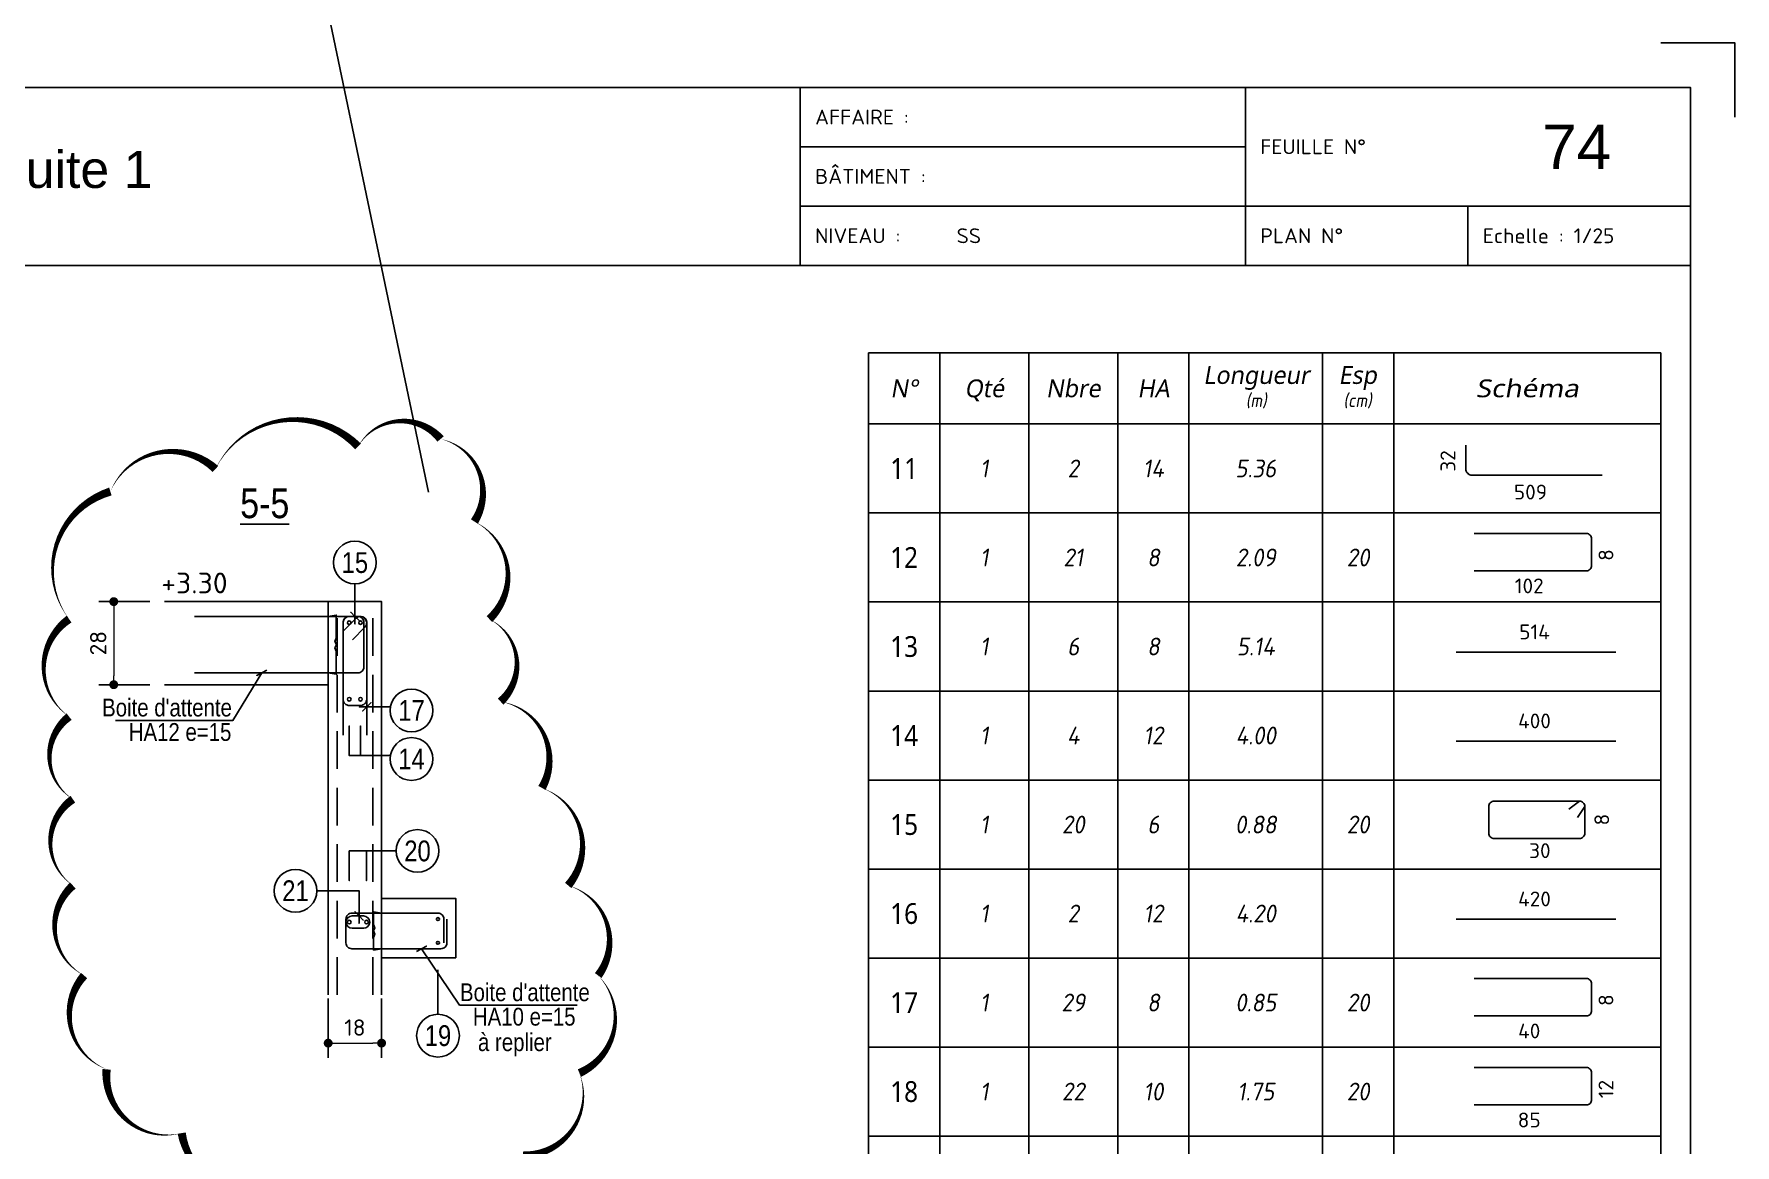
# Model space of a CAD drawing. Extents: x -10329 to 23244, y -15032 to -6928.
# Drawn here: x 6288 to 6861, y -14661 to -14286 of the extents above; entities that cross this region are included whole.
import ezdxf
from ezdxf.enums import TextEntityAlignment as Align

# ---------------------------------------------------------------- set-up
doc = ezdxf.new("R2010")
doc.units = 0
doc.linetypes.add('CACHEX2', pattern=[19.05, 12.7, -6.35])
doc.layers.get('Defpoints').update_dxf_attribs({"color": 53})
for name, color, linetype in [('0101_ARMATURES_REPERAGE_ACIERS', 140, 'Continuous'), ('ARMATURES_ACIERS_FINS', 120, 'Continuous'), ('ARMATURES_ACIERS_FORTS', 150, 'Continuous'), ('ARMATURES_REPERAGE_ACIERS', 7, 'Continuous'), ('ARMATURES_TS', 22, 'CACHEX2'), ('Format A4 - Ech 1.25 - Horizontal$0$PYC-CARTOUCHE', 7, 'Continuous'), ('PYC_Cotation', 11, 'Continuous'), ('PYC_HOZ_BET_VU', 252, 'Continuous'), ('PYC_Texte général', 102, 'Continuous'), ('Texte armatures', 7, 'Continuous')]:
    doc.layers.add(name, color=color, linetype=linetype)
doc.styles.add('Cotations', font='simplex.shx')
doc.styles.add('Format A3 - Ech 1.25 - Horizontal$0$ARIAL', font='ARIAL.TTF')
doc.styles.add('Format A3 - Ech 1.25 - Horizontal$0$schéma', font='simplex.shx')
doc.styles.add('PYC_Texte_cotations', font='romans.shx')
doc.styles.add('PYC_Texte_Normal', font='ARIALN.TTF')
doc.styles.add('PYC_Texte_Titre1', font='ARIALN.TTF', dxfattribs={"height": 30})
doc.styles.get("Standard").update_dxf_attribs({"font": 'ARIAL.TTF'})
doc.styles.add('Tableau', font='romans.shx', dxfattribs={"width": 0.9, "oblique": 10})
doc.styles.add('Tableau2', font='trebuc.TTF', dxfattribs={"width": 0.9, "oblique": 10})
doc.linetypes.add('RBx0.50', pattern='A,0.25,-0.025,["V",Standard,S=0.05,R=0,X=-0.025,Y=-0.05],-0.05,["V",Standard,S=0.05,R=180,X=0.025,Y=0.05],-0.025', length=0.35)
doc.dimstyles.new('PYC-COUPES-25', dxfattribs={"dimscale": 50, "dimtxt": 0.11, "dimasz": 0.06, "dimexe": 0.1, "dimexo": 0.1, "dimgap": 0.05, "dimtad": 3, "dimdec": 1, "dimrnd": 0.5, "dimzin": 9, "dimdsep": 46, "dimtxsty": 'PYC_Texte_cotations', "dimblk1": 'DOT', "dimblk2": 'DOT', "dimsah": 1, "dimcen": 0.09, "dimclrd": 256, "dimclrt": 7, "dimaunit": 2, "dimadec": 1, "dimazin": 0, "dimtfac": 1, "dimtdec": 1, "dimtix": 1, "dimtmove": 2, "dimatfit": 3, "dimldrblk": 'DOT', "dimfxl": 0.3, "dimfxlon": 1, "dimtolj": 1, "dimtzin": 0, "dimlwd": 20, "dimarcsym": 0})

# ---------------------------------------------------------------- blocks, each defined once
blk = doc.blocks.new('Designationbn')
for p, q in [((0, 24), (267, 24)), ((0, 24), (0, 0)), ((24, 24), (24, 0)), ((54, 24), (54, 0)), ((84, 24), (84, 0)), ((108, 24), (108, 0)), ((153, 24), (153, 0)), ((177, 24), (177, 0)), ((267, 24), (267, 0)), ((0, 0), (267, 0))]:
    blk.add_line(p, q)
at = {"style": 'Tableau2', "oblique": 10}
for s, p in [('Longueur', (130.68, 16.49)), ('Esp', (164.83, 16.49)), ('N°', (12, 12)), ('Qté', (39, 12)), ('Nbre', (69, 12)), ('HA', (96, 12))]:
    blk.add_text(s, height=6, dxfattribs=at).set_placement(p, align=Align.MIDDLE_CENTER)
at = {"oblique": 10}
for s, height, style, width, p in [('Schéma', 6, 'Tableau2', 1.2, (222, 12)), ('(m)', 4.5, 'Tableau', 0.9, (130.68, 7.96)), ('(cm)', 4.5, 'Tableau', 0.9, (164.83, 7.96))]:
    blk.add_text(s, height=height, dxfattribs=dict(at, style=style, width=width)).set_placement(p, align=Align.MIDDLE_CENTER)
blk = doc.blocks.new('1cr90bn')
for p, q in [((0, 0), (0, -30)), ((0, 0), (267, 0)), ((24, 0), (24, -30)), ((54, 0), (54, -30)), ((84, 0), (84, -30)), ((108, 0), (108, -30)), ((153, 0), (153, -30)), ((177, 0), (177, -30)), ((267, 0), (267, -30)), ((0, -30), (267, -30))]:
    blk.add_line(p, q)
blk.add_lwpolyline([(247.2, -17.25), (203.4, -17.25, -0.414214), (201.3, -15.15), (201.3, -7.14)], format="xyb")
at = {"style": 'Tableau2', "width": 0.9}
blk.add_attdef('NUMERO', text='', height=7, dxfattribs=at).set_placement((12, -15), align=Align.MIDDLE_CENTER)
at = {"style": 'Tableau'}
blk.add_attdef('L1', text='', height=5, rotation=90, dxfattribs=at).set_placement((195.26, -12.47), align=Align.MIDDLE_CENTER)
at = {"style": 'Tableau', "oblique": 10, "width": 0.9}
for tag, p in [('QUANTITE', (39, -15)), ('NOMBRE', (69, -15)), ('DIAMETRE', (96, -15)), ('LONGUEUR', (130.5, -15)), ('ESPACEMENTS', (165, -15))]:
    blk.add_attdef(tag, text='', height=6, dxfattribs=at).set_placement(p, align=Align.MIDDLE_CENTER)
at = {"style": 'Tableau'}
blk.add_attdef('L2', text='', height=5, dxfattribs=at).set_placement((223.1, -22.96), align=Align.MIDDLE_CENTER)
blk = doc.blocks.new('Barre librebn')
for p, q in [((0, 0), (0, -30)), ((0, 0), (267, 0)), ((24, 0), (24, -30)), ((54, 0), (54, -30)), ((84, 0), (84, -30)), ((108, 0), (108, -30)), ((153, 0), (153, -30)), ((177, 0), (177, -30)), ((267, 0), (267, -30)), ((198.08, -16.88), (251.81, -16.88)), ((0, -30), (267, -30))]:
    blk.add_line(p, q)
at = {"style": 'Tableau2', "width": 0.9}
blk.add_attdef('NUMERO', text='', height=7, dxfattribs=at).set_placement((12, -15), align=Align.MIDDLE_CENTER)
at = {"style": 'Tableau'}
blk.add_attdef('L2', text='', height=5, dxfattribs=at).set_placement((224.44, -10.08), align=Align.MIDDLE_CENTER)
at = {"style": 'Tableau', "oblique": 10, "width": 0.9}
for tag, p in [('QUANTITE', (39, -15)), ('NOMBRE', (69, -15)), ('DIAMETRE', (96, -15)), ('LONGUEUR', (130.5, -15)), ('ESPACEMENTS', (165, -15))]:
    blk.add_attdef(tag, text='', height=6, dxfattribs=at).set_placement(p, align=Align.MIDDLE_CENTER)
blk = doc.blocks.new('Cadrebn')
for p, q in [((0, 0), (0, -30)), ((0, 0), (267, 0)), ((24, 0), (24, -30)), ((54, 0), (54, -30)), ((84, 0), (84, -30)), ((108, 0), (108, -30)), ((153, 0), (153, -30)), ((177, 0), (177, -30)), ((267, 0), (267, -30)), ((239.62, -7.11), (236.03, -9.84)), ((241.42, -8.91), (238.94, -12.67)), ((0, -30), (267, -30))]:
    blk.add_line(p, q)
blk.add_lwpolyline([(209.02, -8.91), (209.02, -17.91, 0.414214), (210.82, -19.71), (239.62, -19.71, 0.414214), (241.42, -17.91), (241.42, -8.91, 0.414214), (239.62, -7.11), (210.82, -7.11, 0.414214)], format="xyb", close=True)
at = {"style": 'Tableau2', "width": 0.9}
blk.add_attdef('NUMERO', text='', height=7, dxfattribs=at).set_placement((12, -15), align=Align.MIDDLE_CENTER)
at = {"style": 'Tableau'}
blk.add_attdef('L3', text='', height=5, rotation=90, dxfattribs=at).set_placement((247.11, -13.34), align=Align.MIDDLE_CENTER)
at = {"style": 'Tableau', "oblique": 10, "width": 0.9}
for tag, p in [('QUANTITE', (39, -15)), ('NOMBRE', (69, -15)), ('DIAMETRE', (96, -15)), ('LONGUEUR', (130.5, -15)), ('ESPACEMENTS', (165, -15))]:
    blk.add_attdef(tag, text='', height=6, dxfattribs=at).set_placement(p, align=Align.MIDDLE_CENTER)
at = {"style": 'Tableau'}
blk.add_attdef('L2', text='', height=5, dxfattribs=at).set_placement((226.25, -23.81), align=Align.MIDDLE_CENTER)
blk = doc.blocks.new('Ubn')
for p, q in [((0, 0), (0, -30)), ((0, 0), (267, 0)), ((24, 0), (24, -30)), ((54, 0), (54, -30)), ((84, 0), (84, -30)), ((108, 0), (108, -30)), ((153, 0), (153, -30)), ((177, 0), (177, -30)), ((267, 0), (267, -30)), ((0, -30), (267, -30))]:
    blk.add_line(p, q)
blk.add_lwpolyline([(204.1, -19.5), (241.9, -19.5, 0.414214), (243.7, -17.7), (243.7, -8.7, 0.414214), (241.9, -6.9), (204.1, -6.9)], format="xyb")
at = {"style": 'Tableau2', "width": 0.9}
blk.add_attdef('NUMERO', text='', height=7, dxfattribs=at).set_placement((12, -15), align=Align.MIDDLE_CENTER)
at = {"style": 'Tableau'}
blk.add_attdef('L3', text='', height=5, rotation=90, dxfattribs=at).set_placement((248.52, -14.17), align=Align.MIDDLE_CENTER)
at = {"style": 'Tableau', "oblique": 10, "width": 0.9}
for tag, p in [('QUANTITE', (39, -15)), ('NOMBRE', (69, -15)), ('DIAMETRE', (96, -15)), ('LONGUEUR', (130.5, -15)), ('ESPACEMENTS', (165, -15))]:
    blk.add_attdef(tag, text='', height=6, dxfattribs=at).set_placement(p, align=Align.MIDDLE_CENTER)
at = {"style": 'Tableau'}
blk.add_attdef('L2', text='', height=5, dxfattribs=at).set_placement((222.66, -24.57), align=Align.MIDDLE_CENTER)
blk = doc.blocks.new('_Dot')
at = {"color": 0, "lineweight": -2}
blk.add_line((-0.5, 0), (-1, 0), dxfattribs=at)
at = {"color": 0, "const_width": 0.5}
blk.add_lwpolyline([(-0.25, 0, 1), (0.25, 0, 1)], format="xyb", close=True, dxfattribs=at)
blk = doc.blocks.new('*D115')
at = {"layer": 'Defpoints', "color": 0, "transparency": 16777216}
for p in [(6332.26, -14477.43), (6315.11, -14505.43), (6332.26, -14505.43)]:
    blk.add_point(p, dxfattribs=at)
at = {"layer": 'PYC_Cotation', "color": 0, "lineweight": -2, "transparency": 16777216}
for p, q in [((6327.26, -14477.43), (6310.11, -14477.43)), ((6327.26, -14505.43), (6310.11, -14505.43))]:
    blk.add_line(p, q, dxfattribs=at)
at = {"layer": 'PYC_Cotation', "linetype": 'Continuous', "lineweight": 20, "transparency": 16777216}
blk.add_line((6315.11, -14480.43), (6315.11, -14502.43), dxfattribs=at)
at = {"layer": 'PYC_Cotation', "lineweight": 20, "transparency": 16777216, "xscale": 3, "yscale": 3, "zscale": 3}
for p, rotation in [((6315.11, -14477.43), 90), ((6315.11, -14505.43), 270)]:
    blk.add_blockref('_Dot', p, dxfattribs=dict(at, rotation=rotation))
at = {"layer": 'PYC_Cotation', "color": 7, "transparency": 16777216, "insert": (6309.86, -14491.43), "char_height": 5.5, "attachment_point": 5, "rotation": 90, "style": 'PYC_Texte_cotations'}
blk.add_mtext('\\A1;28', dxfattribs=at)
blk = doc.blocks.new('*D116')
at = {"layer": 'Defpoints', "color": 0, "transparency": 16777216}
for p in [(6387.37, -14604.39), (6405.37, -14604.39), (6405.37, -14626.23)]:
    blk.add_point(p, dxfattribs=at)
at = {"layer": 'PYC_Cotation', "color": 0, "lineweight": -2, "transparency": 16777216}
for p, q in [((6387.37, -14611.23), (6387.37, -14631.23)), ((6405.37, -14611.23), (6405.37, -14631.23))]:
    blk.add_line(p, q, dxfattribs=at)
at = {"layer": 'PYC_Cotation', "linetype": 'Continuous', "lineweight": 20, "transparency": 16777216}
blk.add_line((6390.37, -14626.23), (6402.37, -14626.23), dxfattribs=at)
at = {"layer": 'PYC_Cotation', "lineweight": 20, "transparency": 16777216, "xscale": 3, "yscale": 3, "zscale": 3, "rotation": 180}
blk.add_blockref('_Dot', (6387.37, -14626.23), dxfattribs=at)
at = {"layer": 'PYC_Cotation', "lineweight": 20, "transparency": 16777216, "xscale": 3, "yscale": 3, "zscale": 3}
blk.add_blockref('_Dot', (6405.37, -14626.23), dxfattribs=at)
at = {"layer": 'PYC_Cotation', "color": 7, "transparency": 16777216, "insert": (6396.37, -14620.98), "char_height": 5.5, "attachment_point": 5, "style": 'PYC_Texte_cotations'}
blk.add_mtext('\\A1;18', dxfattribs=at)

msp = doc.modelspace()

# ---------------------------------------------------------------- linework, layer by layer
at = {"color": 1}
msp.add_lwpolyline([(6421.214, -14440.514), (6315.397, -13934.01), (6480.493, -13934.01)], dxfattribs=at)
msp.add_lwpolyline([(6372.142, -14672.999, 0, 2.778, -0.5205671), (6337.994, -14656.56, 0, 2.778, -0.5205671), (6337.994, -14656.56, 0, 2.778, -0.5205671), (6312.699, -14635.062, 0, 2.778, -0.5205671), (6312.699, -14635.062, 0, 2.778, -0.5205671), (6305.11, -14603.449, 0, 2.778, -0.5205671), (6305.11, -14603.449, 0, 2.778, -0.5205671), (6301.316, -14573.1, 0, 2.778, -0.5205671), (6301.316, -14573.1, 0, 2.778, -0.5205671), (6301.316, -14544.015, 0, 2.778, -0.5205671), (6301.316, -14544.015, 0, 2.778, -0.5205671), (6300.051, -14516.195, 0, 2.778, -0.5205671), (6300.051, -14516.195, 0, 2.778, -0.5205671), (6300.051, -14483.317, 0, 2.778, -0.5205671), (6300.051, -14483.317, 0, 2.778, -0.5205671), (6313.963, -14440.323, 0, 2.778, -0.5205671), (6349.377, -14432.735, 0, 2.778, -0.5205671), (6349.377, -14432.735, 0, 2.778, -0.5205671), (6397.437, -14425.148, 0, 2.778, -0.5205671), (6397.437, -14425.148, 0, 2.778, -0.5205671), (6425.262, -14422.619, 0, 2.778, -0.5205671), (6425.262, -14422.619, 0, 2.778, -0.5205671), (6436.645, -14450.439, 0, 2.778, -0.5205671), (6436.645, -14450.439, 0, 2.778, -0.5205671), (6441.704, -14483.317, 0, 2.778, -0.5205671), (6441.704, -14483.317, 0, 2.778, -0.5205671), (6445.498, -14511.137, 0, 2.778, -0.5205671), (6445.498, -14511.137, 0, 2.778, -0.5205671), (6459.411, -14540.222, 0, 2.778, -0.5205671), (6459.411, -14540.222, 0, 2.778, -0.5205671), (6468.264, -14573.1, 0, 2.778, -0.5205671), (6468.264, -14573.1, 0, 2.778, -0.5205671), (6478.382, -14603.449, 0, 2.778, -0.5205671), (6478.382, -14603.449, 0, 2.778, -0.5205671), (6472.058, -14636.327, 0, 2.778, -0.5205671), (6472.058, -14636.327, 0, 2.778, -0.5205671), (6453.087, -14664.147, 0, 2.778, -0.5205671)], format="xyseb", dxfattribs=at)
at = {"layer": '0101_ARMATURES_REPERAGE_ACIERS'}
for points in [[(6387.373, -14477.432), (6387.373, -14482.432), (6390.095, -14481.978), (6390.095, -14489.767), (6389.658, -14490.822), (6390.143, -14491.932), (6389.659, -14493.043), (6390.095, -14494.097), (6390.096, -14501.886), (6387.373, -14501.432), (6387.373, -14505.432)], [(6405.373, -14577.432), (6405.373, -14582.432), (6402.65, -14581.978), (6402.65, -14586.267), (6403.087, -14587.322), (6402.602, -14588.432), (6403.087, -14589.543), (6402.65, -14590.597), (6402.65, -14594.886), (6405.373, -14594.432), (6405.373, -14597.432)]]:
    msp.add_lwpolyline(points, dxfattribs=at)
for points in [[(6342.373, -14501.432), (6397.373, -14501.432, 0.4142136), (6399.373, -14499.432), (6399.373, -14484.432, 0.4142136), (6397.373, -14482.432), (6342.373, -14482.432)], [(6427.373, -14584.432), (6427.373, -14592.432, -0.4142136), (6425.373, -14594.432), (6395.373, -14594.432, -0.4142136), (6393.373, -14592.432), (6393.373, -14584.432, -0.4142136), (6395.373, -14582.432), (6424.373, -14582.432, -0.4142136), (6426.373, -14584.432), (6426.373, -14592.432)]]:
    msp.add_lwpolyline(points, format="xyb", dxfattribs=at)
at = {"layer": 'ARMATURES_ACIERS_FINS'}
for points in [[(6392.545, -14487.29), (6396.788, -14483.047, -0.6681786), (6400.373, -14484.532), (6400.373, -14510.332, -0.4142136), (6398.273, -14512.432), (6394.473, -14512.432, -0.4142136), (6392.373, -14510.332), (6392.373, -14484.532, -0.4142136), (6394.473, -14482.432), (6398.273, -14482.432, -0.6681786), (6399.757, -14486.017), (6395.515, -14490.26)], [(6392.373, -14522.432), (6392.373, -14484.732, -0.4142136), (6394.673, -14482.432), (6398.073, -14482.432, -0.4142136), (6400.373, -14484.732), (6400.373, -14522.432)], [(6396.273, -14583.332), (6399.273, -14583.332, -1), (6399.273, -14587.532), (6395.473, -14587.532, -1), (6395.473, -14583.332), (6398.473, -14583.332)]]:
    msp.add_lwpolyline(points, format="xyb", dxfattribs=at)
for centre in [(6424.373, -14584.432), (6424.373, -14592.432)]:
    msp.add_circle(centre, 0.5, dxfattribs=at)
at = {"layer": 'ARMATURES_ACIERS_FORTS'}
for centre in [(6394.473, -14484.532), (6398.273, -14484.532), (6394.473, -14510.332), (6398.273, -14510.332), (6394.473, -14585.432), (6400.273, -14585.432)]:
    msp.add_circle(centre, 0.6, dxfattribs=at)
at = {"layer": 'ARMATURES_REPERAGE_ACIERS'}
for points in [[(6396.373, -14482.432), (6396.373, -14484.932), (6396.373, -14482.432), (6397.787, -14483.846), (6396.373, -14482.432), (6394.958, -14481.018), (6396.373, -14482.432), (6396.373, -14471.468)], [(6315.668, -14517.445), (6355.27, -14517.445), (6364.974, -14501.432), (6364.974, -14501.432), (6363.277, -14502.329), (6366.671, -14500.535)], [(6400.373, -14512.929), (6397.873, -14512.929), (6400.373, -14512.929), (6398.958, -14514.343), (6400.373, -14512.929), (6401.787, -14511.514), (6400.373, -14512.929), (6408.273, -14512.929)], [(6398.273, -14529.298), (6398.273, -14519.298), (6398.273, -14529.298), (6394.473, -14529.298), (6394.473, -14519.298), (6394.473, -14529.298), (6408.273, -14529.298)], [(6400.273, -14561.457), (6400.273, -14571.457), (6400.273, -14561.457), (6394.473, -14561.457), (6394.473, -14571.457), (6394.473, -14561.457), (6410.273, -14561.457)], [(6397.773, -14583.332), (6397.773, -14585.832), (6397.773, -14583.332), (6399.187, -14584.746), (6397.773, -14583.332), (6396.358, -14581.918), (6397.773, -14583.332), (6397.773, -14574.874), (6383.552, -14574.874)], [(6471.247, -14613.403), (6431.645, -14613.403), (6418.776, -14594.432), (6418.776, -14594.432), (6420.473, -14593.535), (6417.078, -14595.329)], [(6424.373, -14601.509), (6424.373, -14616.509)]]:
    msp.add_lwpolyline(points, dxfattribs=at)
for centre in [(6396.373, -14464.268), (6415.473, -14514.098), (6415.473, -14530.468), (6417.473, -14561.457), (6376.352, -14574.874), (6424.373, -14623.709)]:
    msp.add_circle(centre, 7.2, dxfattribs=at)
at = {"layer": 'ARMATURES_TS'}
for points in [[(6390.373, -14610.008), (6390.373, -14482.432)], [(6402.373, -14610.008), (6402.373, -14482.432)]]:
    msp.add_lwpolyline(points, dxfattribs=at)
at = {"layer": 'Format A4 - Ech 1.25 - Horizontal$0$PYC-CARTOUCHE'}
for p, q in [((6546.469, -14324.132), (6696.469, -14324.132)), ((6546.469, -14344.132), (6696.469, -14344.132)), ((6696.469, -14344.132), (6846.469, -14344.132)), ((6771.469, -14344.132), (6771.469, -14364.132))]:
    msp.add_line(p, q, dxfattribs=at)
msp.add_lwpolyline([(6836.469, -14289.132), (6861.469, -14289.132), (6861.469, -14314.132)], dxfattribs=at)
for points in [[(5826.469, -14304.132), (6846.469, -14304.132), (6846.469, -15016.632), (5826.469, -15016.632)], [(5996.469, -14304.132), (6546.469, -14304.132), (6546.469, -14364.132), (5996.469, -14364.132)], [(6546.469, -14304.132), (6696.469, -14304.132), (6696.469, -14364.132), (6546.469, -14364.132)], [(6696.469, -14304.132), (6846.469, -14304.132), (6846.469, -14364.132), (6696.469, -14364.132)]]:
    msp.add_lwpolyline(points, close=True, dxfattribs=at)
at = {"layer": 'PYC_HOZ_BET_VU'}
for points in [[(6405.373, -14610.008), (6405.373, -14597.432), (6430.373, -14597.432), (6430.373, -14577.432), (6405.373, -14577.432), (6405.373, -14477.432), (6332.262, -14477.432)], [(6332.262, -14505.432), (6387.373, -14505.432), (6387.373, -14610.008)]]:
    msp.add_lwpolyline(points, dxfattribs=at)
at = {"layer": 'PYC_HOZ_BET_VU', "linetype": 'RBx0.50', "ltscale": 50}
for points in [[(6387.373, -14505.432), (6387.373, -14477.432)], [(6405.373, -14577.432), (6405.373, -14597.432)]]:
    msp.add_lwpolyline(points, dxfattribs=at)

# ---------------------------------------------------------------- block references
at = {"layer": 'Texte armatures'}
msp.add_blockref('Designationbn', (6569.469, -14417.556), dxfattribs=at)
at = {"layer": 'Texte armatures', "color": 0}
ref = msp.add_blockref('1cr90bn', (6569.469, -14417.556), dxfattribs=at)
ref.add_attrib('NUMERO', '11', dxfattribs={"layer": '0', "color": 0, "height": 7, "style": 'Tableau2', "width": 0.9}).set_placement((6581.469, -14432.556), align=Align.MIDDLE_CENTER)
ref.add_attrib('QUANTITE', '1', dxfattribs={"layer": '0', "color": 0, "height": 6, "style": 'Tableau', "oblique": 10, "width": 0.9}).set_placement((6608.469, -14432.556), align=Align.MIDDLE_CENTER)
ref.add_attrib('NOMBRE', '2', dxfattribs={"layer": '0', "color": 0, "height": 6, "style": 'Tableau', "oblique": 10, "width": 0.9}).set_placement((6638.469, -14432.556), align=Align.MIDDLE_CENTER)
ref.add_attrib('DIAMETRE', '14', dxfattribs={"layer": '0', "color": 0, "height": 6, "style": 'Tableau', "oblique": 10, "width": 0.9}).set_placement((6665.469, -14432.556), align=Align.MIDDLE_CENTER)
ref.add_attrib('LONGUEUR', '5.36', dxfattribs={"layer": '0', "color": 0, "height": 6, "style": 'Tableau', "oblique": 10, "width": 0.9}).set_placement((6699.969, -14432.556), align=Align.MIDDLE_CENTER)
ref.add_attrib('L1', '32', dxfattribs={"layer": '0', "color": 0, "height": 5, "rotation": 90, "style": 'Tableau'}).set_placement((6764.725, -14430.028), align=Align.MIDDLE_CENTER)
ref.add_attrib('L2', '509', dxfattribs={"layer": '0', "color": 0, "height": 5, "style": 'Tableau'}).set_placement((6792.566, -14440.512), align=Align.MIDDLE_CENTER)
ref = msp.add_blockref('Ubn', (6569.469, -14447.556), dxfattribs=at)
ref.add_attrib('NUMERO', '12', dxfattribs={"layer": '0', "color": 0, "height": 7, "style": 'Tableau2', "width": 0.9}).set_placement((6581.469, -14462.556), align=Align.MIDDLE_CENTER)
ref.add_attrib('QUANTITE', '1', dxfattribs={"layer": '0', "color": 0, "height": 6, "style": 'Tableau', "oblique": 10, "width": 0.9}).set_placement((6608.469, -14462.556), align=Align.MIDDLE_CENTER)
ref.add_attrib('NOMBRE', '21', dxfattribs={"layer": '0', "color": 0, "height": 6, "style": 'Tableau', "oblique": 10, "width": 0.9}).set_placement((6638.469, -14462.556), align=Align.MIDDLE_CENTER)
ref.add_attrib('DIAMETRE', '8', dxfattribs={"layer": '0', "color": 0, "height": 6, "style": 'Tableau', "oblique": 10, "width": 0.9}).set_placement((6665.469, -14462.556), align=Align.MIDDLE_CENTER)
ref.add_attrib('LONGUEUR', '2.09', dxfattribs={"layer": '0', "color": 0, "height": 6, "style": 'Tableau', "oblique": 10, "width": 0.9}).set_placement((6699.969, -14462.556), align=Align.MIDDLE_CENTER)
ref.add_attrib('ESPACEMENTS', '20', dxfattribs={"layer": '0', "color": 0, "height": 6, "style": 'Tableau', "oblique": 10, "width": 0.9}).set_placement((6734.469, -14462.556), align=Align.MIDDLE_CENTER)
ref.add_attrib('L2', '102', dxfattribs={"layer": '0', "color": 0, "height": 5, "style": 'Tableau'}).set_placement((6792.125, -14472.13), align=Align.MIDDLE_CENTER)
ref.add_attrib('L3', '8', dxfattribs={"layer": '0', "color": 0, "height": 5, "rotation": 90, "style": 'Tableau'}).set_placement((6817.99, -14461.722), align=Align.MIDDLE_CENTER)
ref = msp.add_blockref('Barre librebn', (6569.469, -14477.556), dxfattribs=at)
ref.add_attrib('NUMERO', '13', dxfattribs={"layer": '0', "color": 0, "height": 7, "style": 'Tableau2', "width": 0.9}).set_placement((6581.469, -14492.556), align=Align.MIDDLE_CENTER)
ref.add_attrib('QUANTITE', '1', dxfattribs={"layer": '0', "color": 0, "height": 6, "style": 'Tableau', "oblique": 10, "width": 0.9}).set_placement((6608.469, -14492.556), align=Align.MIDDLE_CENTER)
ref.add_attrib('NOMBRE', '6', dxfattribs={"layer": '0', "color": 0, "height": 6, "style": 'Tableau', "oblique": 10, "width": 0.9}).set_placement((6638.469, -14492.556), align=Align.MIDDLE_CENTER)
ref.add_attrib('DIAMETRE', '8', dxfattribs={"layer": '0', "color": 0, "height": 6, "style": 'Tableau', "oblique": 10, "width": 0.9}).set_placement((6665.469, -14492.556), align=Align.MIDDLE_CENTER)
ref.add_attrib('LONGUEUR', '5.14', dxfattribs={"layer": '0', "color": 0, "height": 6, "style": 'Tableau', "oblique": 10, "width": 0.9}).set_placement((6699.969, -14492.556), align=Align.MIDDLE_CENTER)
ref.add_attrib('L2', '514', dxfattribs={"layer": '0', "color": 0, "height": 5, "style": 'Tableau'}).set_placement((6793.912, -14487.635), align=Align.MIDDLE_CENTER)
ref = msp.add_blockref('Barre librebn', (6569.469, -14507.556), dxfattribs=at)
ref.add_attrib('NUMERO', '14', dxfattribs={"layer": '0', "color": 0, "height": 7, "style": 'Tableau2', "width": 0.9}).set_placement((6581.469, -14522.556), align=Align.MIDDLE_CENTER)
ref.add_attrib('QUANTITE', '1', dxfattribs={"layer": '0', "color": 0, "height": 6, "style": 'Tableau', "oblique": 10, "width": 0.9}).set_placement((6608.469, -14522.556), align=Align.MIDDLE_CENTER)
ref.add_attrib('NOMBRE', '4', dxfattribs={"layer": '0', "color": 0, "height": 6, "style": 'Tableau', "oblique": 10, "width": 0.9}).set_placement((6638.469, -14522.556), align=Align.MIDDLE_CENTER)
ref.add_attrib('DIAMETRE', '12', dxfattribs={"layer": '0', "color": 0, "height": 6, "style": 'Tableau', "oblique": 10, "width": 0.9}).set_placement((6665.469, -14522.556), align=Align.MIDDLE_CENTER)
ref.add_attrib('LONGUEUR', '4.00', dxfattribs={"layer": '0', "color": 0, "height": 6, "style": 'Tableau', "oblique": 10, "width": 0.9}).set_placement((6699.969, -14522.556), align=Align.MIDDLE_CENTER)
ref.add_attrib('L2', '400', dxfattribs={"layer": '0', "color": 0, "height": 5, "style": 'Tableau'}).set_placement((6793.912, -14517.635), align=Align.MIDDLE_CENTER)
ref = msp.add_blockref('Cadrebn', (6569.469, -14537.556), dxfattribs=at)
ref.add_attrib('NUMERO', '15', dxfattribs={"layer": '0', "color": 0, "height": 7, "style": 'Tableau2', "width": 0.9}).set_placement((6581.469, -14552.556), align=Align.MIDDLE_CENTER)
ref.add_attrib('QUANTITE', '1', dxfattribs={"layer": '0', "color": 0, "height": 6, "style": 'Tableau', "oblique": 10, "width": 0.9}).set_placement((6608.469, -14552.556), align=Align.MIDDLE_CENTER)
ref.add_attrib('NOMBRE', '20', dxfattribs={"layer": '0', "color": 0, "height": 6, "style": 'Tableau', "oblique": 10, "width": 0.9}).set_placement((6638.469, -14552.556), align=Align.MIDDLE_CENTER)
ref.add_attrib('DIAMETRE', '6', dxfattribs={"layer": '0', "color": 0, "height": 6, "style": 'Tableau', "oblique": 10, "width": 0.9}).set_placement((6665.469, -14552.556), align=Align.MIDDLE_CENTER)
ref.add_attrib('LONGUEUR', '0.88', dxfattribs={"layer": '0', "color": 0, "height": 6, "style": 'Tableau', "oblique": 10, "width": 0.9}).set_placement((6699.969, -14552.556), align=Align.MIDDLE_CENTER)
ref.add_attrib('ESPACEMENTS', '20', dxfattribs={"layer": '0', "color": 0, "height": 6, "style": 'Tableau', "oblique": 10, "width": 0.9}).set_placement((6734.469, -14552.556), align=Align.MIDDLE_CENTER)
ref.add_attrib('L2', '30', dxfattribs={"layer": '0', "color": 0, "height": 5, "style": 'Tableau'}).set_placement((6795.721, -14561.364), align=Align.MIDDLE_CENTER)
ref.add_attrib('L3', '8', dxfattribs={"layer": '0', "color": 0, "height": 5, "rotation": 90, "style": 'Tableau'}).set_placement((6816.58, -14550.901), align=Align.MIDDLE_CENTER)
ref = msp.add_blockref('Barre librebn', (6569.469, -14567.556), dxfattribs=at)
ref.add_attrib('NUMERO', '16', dxfattribs={"layer": '0', "color": 0, "height": 7, "style": 'Tableau2', "width": 0.9}).set_placement((6581.469, -14582.556), align=Align.MIDDLE_CENTER)
ref.add_attrib('QUANTITE', '1', dxfattribs={"layer": '0', "color": 0, "height": 6, "style": 'Tableau', "oblique": 10, "width": 0.9}).set_placement((6608.469, -14582.556), align=Align.MIDDLE_CENTER)
ref.add_attrib('NOMBRE', '2', dxfattribs={"layer": '0', "color": 0, "height": 6, "style": 'Tableau', "oblique": 10, "width": 0.9}).set_placement((6638.469, -14582.556), align=Align.MIDDLE_CENTER)
ref.add_attrib('DIAMETRE', '12', dxfattribs={"layer": '0', "color": 0, "height": 6, "style": 'Tableau', "oblique": 10, "width": 0.9}).set_placement((6665.469, -14582.556), align=Align.MIDDLE_CENTER)
ref.add_attrib('LONGUEUR', '4.20', dxfattribs={"layer": '0', "color": 0, "height": 6, "style": 'Tableau', "oblique": 10, "width": 0.9}).set_placement((6699.969, -14582.556), align=Align.MIDDLE_CENTER)
ref.add_attrib('L2', '420', dxfattribs={"layer": '0', "color": 0, "height": 5, "style": 'Tableau'}).set_placement((6793.912, -14577.635), align=Align.MIDDLE_CENTER)
ref = msp.add_blockref('Ubn', (6569.469, -14597.556), dxfattribs=at)
ref.add_attrib('NUMERO', '17', dxfattribs={"layer": '0', "color": 0, "height": 7, "style": 'Tableau2', "width": 0.9}).set_placement((6581.469, -14612.556), align=Align.MIDDLE_CENTER)
ref.add_attrib('QUANTITE', '1', dxfattribs={"layer": '0', "color": 0, "height": 6, "style": 'Tableau', "oblique": 10, "width": 0.9}).set_placement((6608.469, -14612.556), align=Align.MIDDLE_CENTER)
ref.add_attrib('NOMBRE', '29', dxfattribs={"layer": '0', "color": 0, "height": 6, "style": 'Tableau', "oblique": 10, "width": 0.9}).set_placement((6638.469, -14612.556), align=Align.MIDDLE_CENTER)
ref.add_attrib('DIAMETRE', '8', dxfattribs={"layer": '0', "color": 0, "height": 6, "style": 'Tableau', "oblique": 10, "width": 0.9}).set_placement((6665.469, -14612.556), align=Align.MIDDLE_CENTER)
ref.add_attrib('LONGUEUR', '0.85', dxfattribs={"layer": '0', "color": 0, "height": 6, "style": 'Tableau', "oblique": 10, "width": 0.9}).set_placement((6699.969, -14612.556), align=Align.MIDDLE_CENTER)
ref.add_attrib('ESPACEMENTS', '20', dxfattribs={"layer": '0', "color": 0, "height": 6, "style": 'Tableau', "oblique": 10, "width": 0.9}).set_placement((6734.469, -14612.556), align=Align.MIDDLE_CENTER)
ref.add_attrib('L2', '40', dxfattribs={"layer": '0', "color": 0, "height": 5, "style": 'Tableau'}).set_placement((6792.125, -14622.13), align=Align.MIDDLE_CENTER)
ref.add_attrib('L3', '8', dxfattribs={"layer": '0', "color": 0, "height": 5, "rotation": 90, "style": 'Tableau'}).set_placement((6817.99, -14611.722), align=Align.MIDDLE_CENTER)
ref = msp.add_blockref('Ubn', (6569.469, -14627.556), dxfattribs=at)
ref.add_attrib('NUMERO', '18', dxfattribs={"layer": '0', "color": 0, "height": 7, "style": 'Tableau2', "width": 0.9}).set_placement((6581.469, -14642.556), align=Align.MIDDLE_CENTER)
ref.add_attrib('QUANTITE', '1', dxfattribs={"layer": '0', "color": 0, "height": 6, "style": 'Tableau', "oblique": 10, "width": 0.9}).set_placement((6608.469, -14642.556), align=Align.MIDDLE_CENTER)
ref.add_attrib('NOMBRE', '22', dxfattribs={"layer": '0', "color": 0, "height": 6, "style": 'Tableau', "oblique": 10, "width": 0.9}).set_placement((6638.469, -14642.556), align=Align.MIDDLE_CENTER)
ref.add_attrib('DIAMETRE', '10', dxfattribs={"layer": '0', "color": 0, "height": 6, "style": 'Tableau', "oblique": 10, "width": 0.9}).set_placement((6665.469, -14642.556), align=Align.MIDDLE_CENTER)
ref.add_attrib('LONGUEUR', '1.75', dxfattribs={"layer": '0', "color": 0, "height": 6, "style": 'Tableau', "oblique": 10, "width": 0.9}).set_placement((6699.969, -14642.556), align=Align.MIDDLE_CENTER)
ref.add_attrib('ESPACEMENTS', '20', dxfattribs={"layer": '0', "color": 0, "height": 6, "style": 'Tableau', "oblique": 10, "width": 0.9}).set_placement((6734.469, -14642.556), align=Align.MIDDLE_CENTER)
ref.add_attrib('L2', '85', dxfattribs={"layer": '0', "color": 0, "height": 5, "style": 'Tableau'}).set_placement((6792.125, -14652.13), align=Align.MIDDLE_CENTER)
ref.add_attrib('L3', '12', dxfattribs={"layer": '0', "color": 0, "height": 5, "rotation": 90, "style": 'Tableau'}).set_placement((6817.99, -14641.722), align=Align.MIDDLE_CENTER)
ref = msp.add_blockref('Barre librebn', (6569.469, -14657.556), dxfattribs=at)
ref.add_attrib('NUMERO', '19', dxfattribs={"layer": '0', "color": 0, "height": 7, "style": 'Tableau2', "width": 0.9}).set_placement((6581.469, -14672.556), align=Align.MIDDLE_CENTER)
ref.add_attrib('QUANTITE', '1', dxfattribs={"layer": '0', "color": 0, "height": 6, "style": 'Tableau', "oblique": 10, "width": 0.9}).set_placement((6608.469, -14672.556), align=Align.MIDDLE_CENTER)
ref.add_attrib('NOMBRE', '2', dxfattribs={"layer": '0', "color": 0, "height": 6, "style": 'Tableau', "oblique": 10, "width": 0.9}).set_placement((6638.469, -14672.556), align=Align.MIDDLE_CENTER)
ref.add_attrib('DIAMETRE', '10', dxfattribs={"layer": '0', "color": 0, "height": 6, "style": 'Tableau', "oblique": 10, "width": 0.9}).set_placement((6665.469, -14672.556), align=Align.MIDDLE_CENTER)
ref.add_attrib('LONGUEUR', '5.39', dxfattribs={"layer": '0', "color": 0, "height": 6, "style": 'Tableau', "oblique": 10, "width": 0.9}).set_placement((6699.969, -14672.556), align=Align.MIDDLE_CENTER)
ref.add_attrib('L2', '539', dxfattribs={"layer": '0', "color": 0, "height": 5, "style": 'Tableau'}).set_placement((6793.912, -14667.635), align=Align.MIDDLE_CENTER)

# ---------------------------------------------------------------- texts
at = {"layer": 'ARMATURES_REPERAGE_ACIERS', "style": 'PYC_Texte_Normal'}
for s, height, p in [('15', 7, (6396.373, -14464.268)), ("Boite d'attente", 6, (6333.051, -14513.124)), ('17', 7, (6415.473, -14514.098)), ('HA12 e=15', 6, (6337.463, -14521.368)), ('14', 7, (6415.473, -14530.468)), ('20', 7, (6417.473, -14561.457)), ('21', 7, (6376.352, -14574.874)), ("Boite d'attente", 6, (6453.656, -14609.082)), ('HA10 e=15', 6, (6453.44, -14617.325)), ('19', 7, (6424.373, -14623.709))]:
    msp.add_text(s, height=height, dxfattribs=at).set_placement(p, align=Align.MIDDLE_CENTER)
msp.add_text('à replier', height=6, dxfattribs=at).set_placement((6437.862, -14628.904))
at = {"layer": 'Format A4 - Ech 1.25 - Horizontal$0$PYC-CARTOUCHE'}
for s, height, style, p in [('AFFAIRE :', 5, 'Format A3 - Ech 1.25 - Horizontal$0$schéma', (6551.469, -14316.632)), ('74', 15, 'Format A3 - Ech 1.25 - Horizontal$0$ARIAL', (6796.469, -14331.632)), ('FEUILLE N°', 5, 'Format A3 - Ech 1.25 - Horizontal$0$schéma', (6701.469, -14326.632)), ('BÂTIMENT :', 5, 'Format A3 - Ech 1.25 - Horizontal$0$schéma', (6551.469, -14336.632)), ('NIVEAU :', 5, 'Format A3 - Ech 1.25 - Horizontal$0$schéma', (6551.469, -14356.632)), ('SS', 5, 'Format A3 - Ech 1.25 - Horizontal$0$schéma', (6599.17, -14356.632)), ('PLAN N°', 5, 'Format A3 - Ech 1.25 - Horizontal$0$schéma', (6701.469, -14356.632)), ('Echelle : 1/25', 5, 'Format A3 - Ech 1.25 - Horizontal$0$schéma', (6776.469, -14356.632))]:
    msp.add_text(s, height=height, dxfattribs=dict(at, style=style)).set_placement(p)
at = {"layer": 'Format A4 - Ech 1.25 - Horizontal$0$PYC-CARTOUCHE', "style": 'Format A3 - Ech 1.25 - Horizontal$0$ARIAL'}
msp.add_text('PV.43 - suite 1', height=12.5, dxfattribs=at).set_placement((6270.874, -14338.007), align=Align.CENTER)
at = {"layer": 'PYC_Texte général', "linetype": 'Continuous', "style": 'PYC_Texte_Titre1'}
msp.add_text('%%U5-5', height=10, dxfattribs=at).set_placement((6365.999, -14444.296), align=Align.MIDDLE_CENTER)
at = {"layer": 'PYC_Texte général', "style": 'Cotations'}
msp.add_text('+3.30', height=7, rotation=359.99968, dxfattribs=at).set_placement((6331.112, -14474.642))

# ---------------------------------------------------------------- dimensions: what is measured, and where the dimension line sits
at = {"layer": 'PYC_Cotation'}
dim = msp.add_linear_dim(base=(6315.113, -14505.432), p1=(6332.262, -14477.432), p2=(6332.262, -14505.432), angle=90, dimstyle='PYC-COUPES-25', dxfattribs=at)
dim.commit()
dim.dimension.update_dxf_attribs({"geometry": '*D115', "text_midpoint": (6309.863, -14491.432)})
dim = msp.add_linear_dim(base=(6405.373, -14626.232), p1=(6387.373, -14604.388), p2=(6405.373, -14604.388), dimstyle='PYC-COUPES-25', dxfattribs=at)
dim.commit()
dim.dimension.update_dxf_attribs({"geometry": '*D116', "text_midpoint": (6396.373, -14620.982)})

doc.saveas('drawing.dxf')
